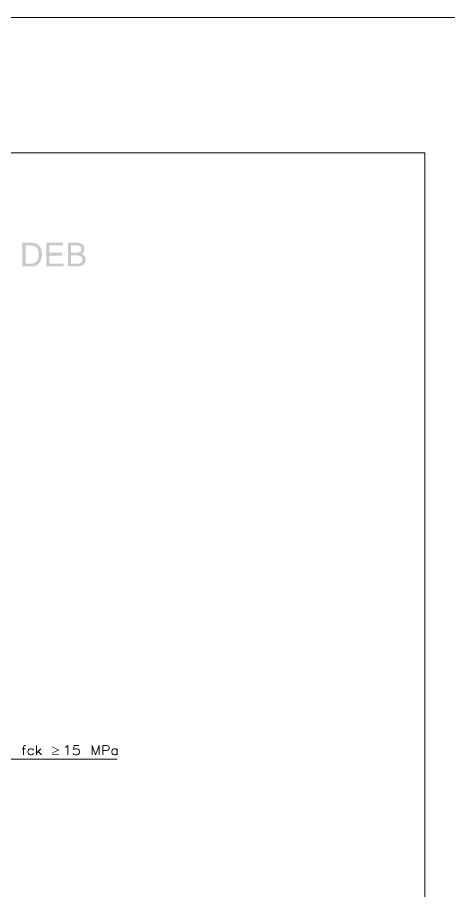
# Model space of a CAD drawing. Header units: feet. Extents: x 203667 to 205527, y 9204857 to 9205156.
# Drawn here: x 204256.83 to 204262.32, y 9205145.02 to 9205156.13 of the extents above; entities that cross this region are included whole.
import ezdxf

# ---------------------------------------------------------------- set-up
doc = ezdxf.new("R2010")
doc.units = ezdxf.units.FT
doc.header["$LTSCALE"] = 0.3
doc.header["$MEASUREMENT"] = 0
doc.layers.add('DRENAGEM a executar', color=242, linetype='Continuous', lineweight=30)

msp = doc.modelspace()

# ---------------------------------------------------------------- hatches: boundary and pattern name
at = {"layer": 'DRENAGEM a executar', "lineweight": 20}
for points in [[(204256.997, 9205153.265), (204256.895, 9205153.265), (204256.895, 9205152.965), (204257.019, 9205152.965), (204257.027, 9205152.967), (204257.035, 9205152.967), (204257.043, 9205152.968), (204257.051, 9205152.971), (204257.065, 9205152.974), (204257.074, 9205152.977), (204257.079, 9205152.981), (204257.087, 9205152.985), (204257.097, 9205152.993), (204257.102, 9205153), (204256.935, 9205153), (204256.935, 9205153.231), (204256.997, 9205153.231), (204257.101, 9205153.233), (204257.095, 9205153.239), (204257.088, 9205153.244), (204257.082, 9205153.249), (204257.075, 9205153.252), (204257.068, 9205153.257), (204257.059, 9205153.258), (204257.051, 9205153.261), (204257.042, 9205153.262), (204257.035, 9205153.262), (204257.026, 9205153.265), (204257.007, 9205153.265)], [(204257.101, 9205153.233), (204256.997, 9205153.231), (204257.01, 9205153.231), (204257.019, 9205153.228), (204257.027, 9205153.228), (204257.036, 9205153.226), (204257.049, 9205153.223), (204257.058, 9205153.219), (204257.062, 9205153.215), (204257.069, 9205153.209), (204257.075, 9205153.205), (204257.085, 9205153.19), (204257.088, 9205153.183), (204257.092, 9205153.176), (204257.094, 9205153.17), (204257.097, 9205153.163), (204257.1, 9205153.154), (204257.1, 9205153.147), (204257.101, 9205153.137), (204257.101, 9205153.098), (204257.1, 9205153.089), (204257.1, 9205153.081), (204257.094, 9205153.06), (204257.088, 9205153.049), (204257.085, 9205153.042), (204257.082, 9205153.033), (204257.071, 9205153.023), (204257.066, 9205153.017), (204257.061, 9205153.014), (204257.052, 9205153.01), (204257.045, 9205153.007), (204257.026, 9205153.001), (204257.007, 9205153.001), (204256.999, 9205153), (204256.935, 9205153), (204257.102, 9205153), (204257.108, 9205153.006), (204257.113, 9205153.011), (204257.117, 9205153.017), (204257.121, 9205153.024), (204257.126, 9205153.032), (204257.128, 9205153.04), (204257.131, 9205153.046), (204257.134, 9205153.058), (204257.137, 9205153.066), (204257.139, 9205153.075), (204257.14, 9205153.081), (204257.14, 9205153.089), (204257.143, 9205153.098), (204257.143, 9205153.133), (204257.14, 9205153.141), (204257.14, 9205153.148), (204257.137, 9205153.166), (204257.136, 9205153.173), (204257.134, 9205153.182), (204257.13, 9205153.189), (204257.121, 9205153.208), (204257.117, 9205153.215), (204257.111, 9205153.222), (204257.105, 9205153.228)], [(204257.414, 9205153.265), (204257.198, 9205153.265), (204257.198, 9205152.965), (204257.421, 9205152.965), (204257.421, 9205153), (204257.238, 9205153), (204257.238, 9205153.102), (204257.404, 9205153.102), (204257.404, 9205153.138), (204257.238, 9205153.138), (204257.238, 9205153.231), (204257.414, 9205153.231)], [(204257.587, 9205153.265), (204257.475, 9205153.265), (204257.475, 9205152.965), (204257.606, 9205152.965), (204257.614, 9205152.967), (204257.622, 9205152.967), (204257.63, 9205152.968), (204257.638, 9205152.971), (204257.648, 9205152.974), (204257.656, 9205152.977), (204257.671, 9205152.984), (204257.677, 9205152.991), (204257.682, 9205152.998), (204257.515, 9205153), (204257.515, 9205153.104), (204257.681, 9205153.104), (204257.674, 9205153.109), (204257.668, 9205153.114), (204257.659, 9205153.118), (204257.653, 9205153.122), (204257.645, 9205153.124), (204257.653, 9205153.13), (204257.659, 9205153.135), (204257.515, 9205153.138), (204257.515, 9205153.231), (204257.674, 9205153.231), (204257.668, 9205153.236), (204257.664, 9205153.242), (204257.656, 9205153.248), (204257.649, 9205153.252), (204257.642, 9205153.257), (204257.63, 9205153.259), (204257.622, 9205153.261), (204257.614, 9205153.262), (204257.606, 9205153.265), (204257.596, 9205153.265)], [(204257.674, 9205153.231), (204257.573, 9205153.231), (204257.59, 9205153.231), (204257.599, 9205153.228), (204257.607, 9205153.228), (204257.62, 9205153.225), (204257.629, 9205153.222), (204257.633, 9205153.216), (204257.639, 9205153.209), (204257.645, 9205153.2), (204257.648, 9205153.183), (204257.646, 9205153.171), (204257.639, 9205153.157), (204257.632, 9205153.15), (204257.625, 9205153.145), (204257.616, 9205153.141), (204257.606, 9205153.14), (204257.589, 9205153.14), (204257.578, 9205153.138), (204257.515, 9205153.138), (204257.659, 9205153.135), (204257.665, 9205153.14), (204257.672, 9205153.145), (204257.675, 9205153.153), (204257.679, 9205153.157), (204257.682, 9205153.164), (204257.684, 9205153.173), (204257.685, 9205153.18), (204257.685, 9205153.197), (204257.684, 9205153.205), (204257.682, 9205153.213), (204257.679, 9205153.219), (204257.674, 9205153.228)], [(204257.681, 9205153.104), (204257.584, 9205153.104), (204257.596, 9205153.104), (204257.606, 9205153.102), (204257.613, 9205153.102), (204257.622, 9205153.101), (204257.632, 9205153.096), (204257.639, 9205153.094), (204257.646, 9205153.088), (204257.651, 9205153.081), (204257.655, 9205153.076), (204257.656, 9205153.069), (204257.658, 9205153.06), (204257.659, 9205153.052), (204257.658, 9205153.042), (204257.656, 9205153.034), (204257.653, 9205153.027), (204257.649, 9205153.02), (204257.639, 9205153.01), (204257.632, 9205153.007), (204257.623, 9205153.003), (204257.614, 9205153.001), (204257.599, 9205153.001), (204257.589, 9205153), (204257.515, 9205153), (204257.682, 9205152.998), (204257.688, 9205153.006), (204257.691, 9205153.014), (204257.694, 9205153.019), (204257.698, 9205153.027), (204257.7, 9205153.034), (204257.7, 9205153.043), (204257.701, 9205153.052), (204257.7, 9205153.06), (204257.7, 9205153.068), (204257.698, 9205153.076), (204257.694, 9205153.083), (204257.691, 9205153.092), (204257.685, 9205153.096), (204257.685, 9205153.098)], [(204257.274, 9205146.853), (204257.274, 9205146.844), (204257.346, 9205146.807), (204257.274, 9205146.772), (204257.274, 9205146.762), (204257.361, 9205146.805), (204257.361, 9205146.809)], [(204257.361, 9205146.743), (204257.361, 9205146.752), (204257.274, 9205146.752), (204257.274, 9205146.743)]]:
    msp.add_hatch(color=7, dxfattribs=at).paths.add_polyline_path(points)

# ---------------------------------------------------------------- linework, layer by layer
at = {"layer": 'DRENAGEM a executar', "color": 7, "lineweight": 20}
msp.add_lwpolyline([(204236.119, 9205135.489), (204264.264, 9205135.489), (204264.264, 9205156.134), (204236.119, 9205156.134)], close=True, dxfattribs=at)
for points in [[(204238.889, 9205154.412), (204238.889, 9205137.771), (204262.021, 9205137.771), (204262.021, 9205154.412)], [(204238.889, 9205154.412), (204262.021, 9205154.412)], [(204255.089, 9205148.731), (204255.603, 9205146.69), (204258.102, 9205146.69)], [(204256.891, 9205146.822), (204256.931, 9205146.822)], [(204256.935, 9205146.863), (204256.925, 9205146.863), (204256.914, 9205146.857), (204256.908, 9205146.84), (204256.908, 9205146.743)], [(204257.035, 9205146.805), (204257.022, 9205146.818), (204257.01, 9205146.822), (204256.993, 9205146.822), (204256.983, 9205146.818), (204256.971, 9205146.805), (204256.966, 9205146.788), (204256.966, 9205146.778), (204256.971, 9205146.76), (204256.983, 9205146.749), (204256.993, 9205146.743), (204257.01, 9205146.743), (204257.022, 9205146.749), (204257.035, 9205146.76)], [(204257.074, 9205146.863), (204257.074, 9205146.743)], [(204257.131, 9205146.822), (204257.074, 9205146.766)], [(204257.097, 9205146.788), (204257.137, 9205146.743)], [(204257.444, 9205146.84), (204257.454, 9205146.846), (204257.473, 9205146.863), (204257.473, 9205146.743)], [(204257.612, 9205146.863), (204257.554, 9205146.863), (204257.547, 9205146.812), (204257.554, 9205146.818), (204257.571, 9205146.822), (204257.589, 9205146.822), (204257.604, 9205146.818), (204257.616, 9205146.805), (204257.622, 9205146.788), (204257.622, 9205146.778), (204257.616, 9205146.76), (204257.604, 9205146.749), (204257.589, 9205146.743), (204257.571, 9205146.743), (204257.554, 9205146.749), (204257.547, 9205146.753), (204257.541, 9205146.766)], [(204257.782, 9205146.743), (204257.782, 9205146.863), (204257.828, 9205146.743), (204257.874, 9205146.863), (204257.874, 9205146.743)], [(204257.919, 9205146.743), (204257.919, 9205146.863), (204257.971, 9205146.863), (204257.988, 9205146.857), (204257.994, 9205146.853), (204258.001, 9205146.84), (204258.001, 9205146.822), (204257.994, 9205146.812), (204257.988, 9205146.805), (204257.971, 9205146.801), (204257.919, 9205146.801)], [(204258.102, 9205146.805), (204258.091, 9205146.818), (204258.08, 9205146.822), (204258.063, 9205146.822), (204258.05, 9205146.818), (204258.04, 9205146.805), (204258.033, 9205146.788), (204258.033, 9205146.778), (204258.04, 9205146.76), (204258.05, 9205146.749), (204258.063, 9205146.743), (204258.08, 9205146.743), (204258.091, 9205146.749), (204258.102, 9205146.76)], [(204258.102, 9205146.822), (204258.102, 9205146.743)]]:
    msp.add_lwpolyline(points, dxfattribs=at)

doc.saveas('drawing.dxf')
